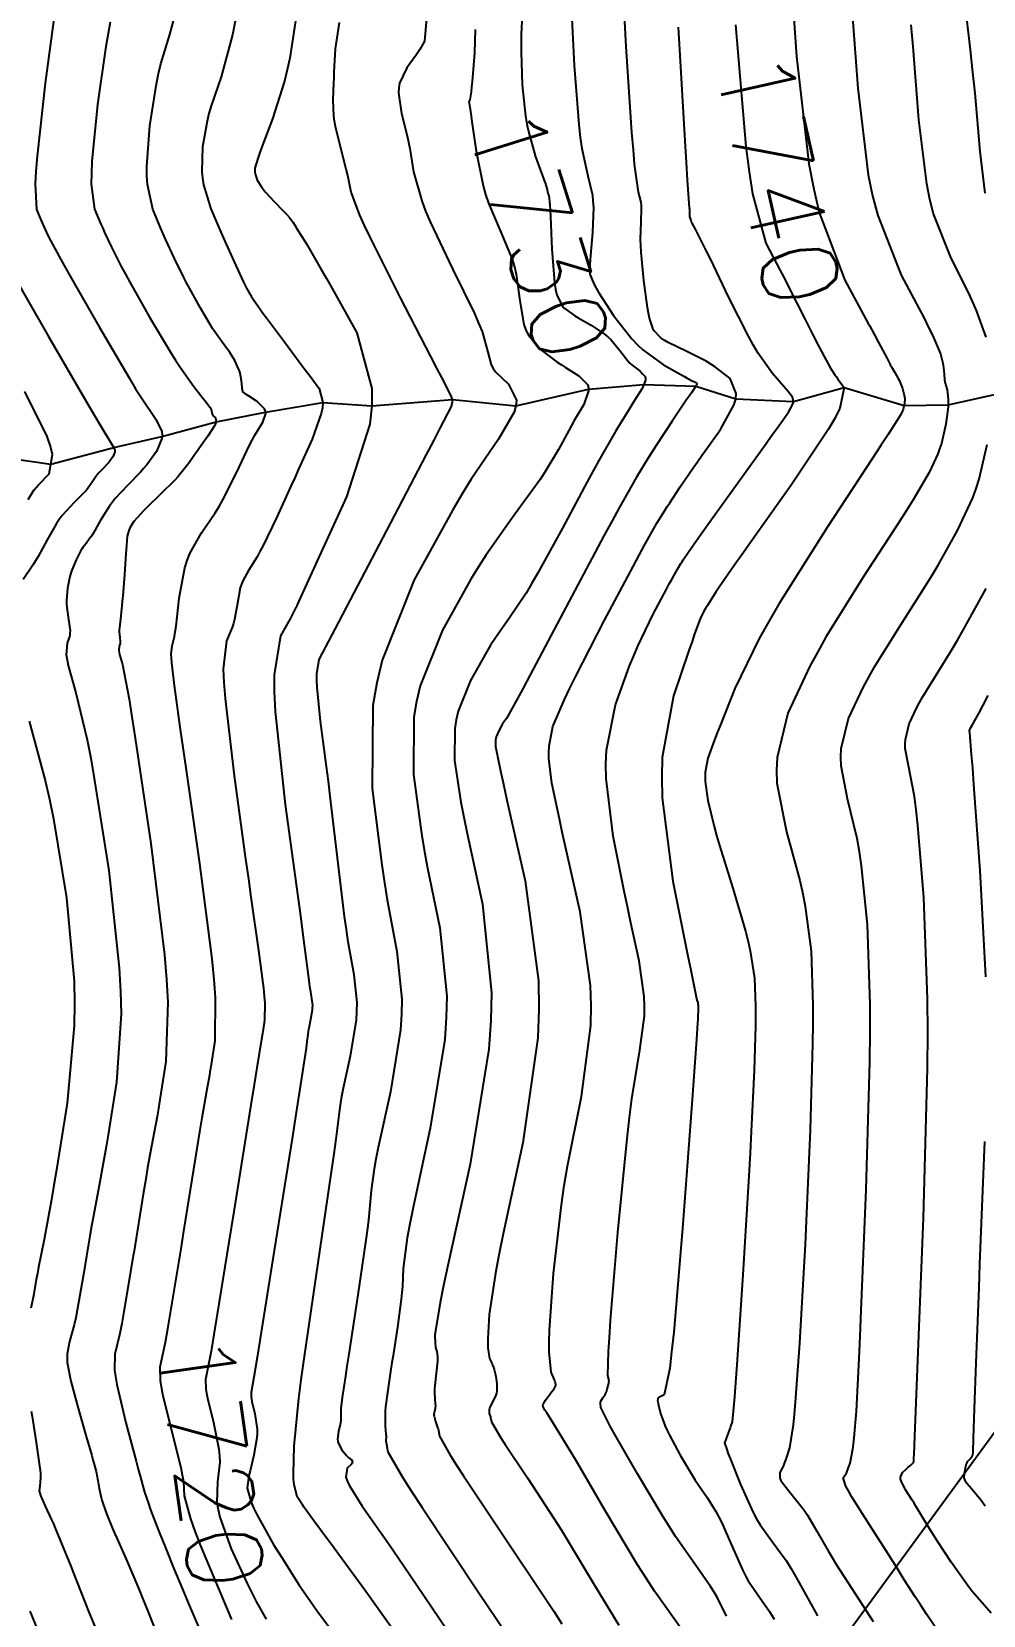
# Model space of a CAD drawing. Header units: metres. Extents: x 837117 to 838479, y 1189012 to 1191015.
# Drawn here: x 837766.7 to 837814.5, y 1189309.5 to 1189388.9 of the extents above; entities that cross this region are included whole.
import ezdxf

# ---------------------------------------------------------------- set-up
doc = ezdxf.new("R2010")
doc.units = ezdxf.units.M
doc.header["$LTSCALE"] = 0.3
for name, color, linetype in [('CORREDORVIA', 70, 'Continuous'), ('COTAS 10', 1, 'Continuous'), ('COTAS INT', 252, 'Continuous'), ('DRENAJE', 5, 'Continuous')]:
    doc.layers.add(name, color=color, linetype=linetype)
doc.styles.get("Standard").update_dxf_attribs({"font": 'simplex.shx'})

msp = doc.modelspace()

# ---------------------------------------------------------------- linework, layer by layer
at = {"layer": 'CORREDORVIA'}
msp.add_lwpolyline([(837910.676, 1191000.965), (838157.033, 1190996.193), (838237.174, 1190821.339), (838237.001, 1190602.875), (838240.031, 1190437.198), (838223.537, 1190366.272), (838212.196, 1190288.92), (838221.396, 1189997.878), (837954.545, 1189509.173), (837751.159, 1189231.384), (837593.191, 1189234.399), (837744.487, 1189686.609), (837750.277, 1189933.973), (837723.624, 1190051.525), (837726.092, 1190134.48), (837885.383, 1190229.429), (837983.184, 1190344.12), (837817.554, 1190502.187), (837798.033, 1190660.17), (837963.574, 1190795.982)], close=True, dxfattribs=at)
at = {"layer": 'COTAS 10'}
for points in [[(837776.751, 1189309.248), (837775.203, 1189312.944), (837774.915, 1189313.679), (837774.689, 1189314.289), (837774.382, 1189315.45), (837774.34, 1189316.159), (837774.282, 1189316.484), (837774.203, 1189316.865), (837773.746, 1189318.706), (837773.298, 1189320.54), (837773.223, 1189320.918), (837773.171, 1189321.238), (837773.161, 1189321.924), (837773.424, 1189323.161), (837773.543, 1189323.83), (837773.681, 1189324.639), (837774.204, 1189327.846), (837774.349, 1189328.74), (837775.014, 1189332.888), (837775.15, 1189333.727), (837775.266, 1189334.433), (837775.513, 1189335.865), (837775.645, 1189336.577), (837775.689, 1189336.828), (837775.735, 1189337.102), (837775.925, 1189338.289), (837775.934, 1189340.469), (837775.866, 1189341.37), (837775.767, 1189342.4), (837775.153, 1189347.191), (837774.462, 1189351.988), (837774.314, 1189353.021), (837774.184, 1189353.926), (837773.872, 1189356.13), (837773.739, 1189357.267), (837773.723, 1189357.5), (837773.715, 1189357.697), (837773.759, 1189358.114), (837773.876, 1189358.593), (837773.914, 1189358.83), (837773.954, 1189359.112), (837774.119, 1189360.506), (837774.4, 1189362.037), (837774.513, 1189362.405), (837774.642, 1189362.748), (837775.234, 1189363.786), (837775.926, 1189364.791), (837776.118, 1189365.113), (837776.31, 1189365.454), (837777.003, 1189366.845), (837777.625, 1189368.151), (837777.771, 1189368.439), (837777.907, 1189368.695), (837778.304, 1189369.354), (837778.46, 1189369.785), (837778.443, 1189369.898), (837778.401, 1189370.008), (837778.032, 1189370.379), (837777.594, 1189370.669), (837777.508, 1189370.727), (837777.437, 1189370.776), (837777.311, 1189370.875), (837777.285, 1189370.98), (837777.277, 1189371.034), (837777.269, 1189371.098), (837777.24, 1189371.417), (837777.169, 1189371.81), (837777.135, 1189371.92), (837777.095, 1189372.031), (837776.899, 1189372.439), (837776.654, 1189372.838), (837776.584, 1189372.945), (837776.511, 1189373.049), (837776.24, 1189373.41), (837775.904, 1189373.88), (837775.792, 1189374.053), (837775.671, 1189374.246), (837775.165, 1189375.095), (837774.626, 1189376.066), (837774.484, 1189376.334), (837774.346, 1189376.603), (837773.874, 1189377.57), (837773.433, 1189378.537), (837773.314, 1189378.805), (837773.197, 1189379.074), (837772.786, 1189380.044), (837772.52, 1189381.277), (837772.494, 1189381.711), (837772.488, 1189382.185), (837772.642, 1189384.23), (837772.97, 1189386.334), (837773.074, 1189386.846), (837773.185, 1189387.327), (837773.635, 1189388.806), (837774.116, 1189390.567)], [(837788.972, 1189389.053), (837788.935, 1189387.889), (837788.816, 1189386.441), (837788.789, 1189386.159), (837788.764, 1189385.929), (837788.698, 1189385.529), (837788.663, 1189385.463), (837788.658, 1189385.444), (837788.655, 1189385.425), (837788.662, 1189385.355), (837788.73, 1189384.941), (837788.765, 1189384.706), (837788.807, 1189384.418), (837789.021, 1189382.944), (837789.368, 1189381.217), (837789.495, 1189380.77), (837789.635, 1189380.336), (837790.252, 1189378.883), (837790.828, 1189377.526), (837790.942, 1189377.152), (837791.036, 1189376.78), (837791.212, 1189375.446), (837791.41, 1189374.254), (837791.517, 1189373.972), (837791.648, 1189373.711), (837792.314, 1189372.94), (837793.096, 1189372.359), (837793.301, 1189372.217), (837793.501, 1189372.084), (837794.181, 1189371.672), (837794.612, 1189371.235), (837794.655, 1189371.086), (837794.664, 1189370.925), (837794.422, 1189370.241), (837793.949, 1189369.429), (837793.813, 1189369.187), (837793.674, 1189368.937), (837793.155, 1189367.973), (837792.474, 1189366.833), (837792.234, 1189366.472), (837791.972, 1189366.093), (837790.838, 1189364.559), (837789.52, 1189362.683), (837789.142, 1189362.087), (837788.759, 1189361.458), (837787.325, 1189358.91), (837786.207, 1189356.116), (837786.022, 1189355.332), (837785.891, 1189354.543), (837785.869, 1189351.657), (837786.272, 1189348.703), (837786.41, 1189347.872), (837786.559, 1189347.035), (837787.19, 1189343.966), (837787.546, 1189340.535), (837787.521, 1189339.47), (837787.443, 1189338.355), (837786.715, 1189333.913), (837785.851, 1189329.933), (837785.688, 1189329.109), (837785.556, 1189328.406), (837785.354, 1189326.87), (837785.317, 1189325.962), (837785.289, 1189325.655), (837785.254, 1189325.323), (837785.067, 1189323.924), (837784.849, 1189322.491), (837784.795, 1189322.139), (837784.744, 1189321.805), (837784.582, 1189320.76), (837784.476, 1189319.923), (837784.459, 1189319.721), (837784.449, 1189319.531), (837784.457, 1189318.953), (837784.49, 1189318.544), (837784.495, 1189318.462), (837784.498, 1189318.393), (837784.494, 1189318.254), (837784.484, 1189318.204), (837784.484, 1189318.191), (837784.485, 1189318.177), (837784.496, 1189318.132), (837784.522, 1189318.032), (837784.532, 1189317.985), (837784.543, 1189317.93), (837784.592, 1189317.659), (837785.321, 1189316.384), (837785.76, 1189315.696), (837786.303, 1189314.862), (837789.122, 1189310.64), (837791.966, 1189306.418)], [(837802.041, 1189389.286), (837802.566, 1189383.182), (837802.726, 1189381.905), (837802.894, 1189380.807), (837803.557, 1189378.335), (837804.286, 1189376.964), (837804.496, 1189376.56), (837804.708, 1189376.146), (837805.505, 1189374.567), (837805.947, 1189373.69), (837806.202, 1189373.181), (837806.353, 1189372.889), (837806.485, 1189372.638), (837806.806, 1189372.063), (837807.034, 1189371.722), (837807.106, 1189371.618), (837807.182, 1189371.509), (837807.49, 1189371.084), (837807.286, 1189370.058), (837807.039, 1189369.571), (837806.71, 1189368.997), (837804.833, 1189366.188), (837802.787, 1189363.312), (837802.352, 1189362.694), (837801.973, 1189362.154), (837801.076, 1189360.848), (837800.63, 1189360.15), (837800.536, 1189359.993), (837800.454, 1189359.852), (837800.262, 1189359.474), (837799.991, 1189358.715), (837799.86, 1189358.333), (837799.704, 1189357.877), (837798.936, 1189355.611), (837798.366, 1189352.51), (837798.335, 1189351.527), (837798.359, 1189350.492), (837798.901, 1189346.305), (837799.634, 1189342.629), (837799.778, 1189341.916), (837799.896, 1189341.335), (837800.108, 1189340.337), (837800.144, 1189340.215), (837800.151, 1189340.186), (837800.158, 1189340.159), (837800.17, 1189340.081), (837800.173, 1189340.002), (837800.173, 1189339.975), (837800.172, 1189339.946), (837800.169, 1189339.82), (837800.152, 1189339.51), (837800.143, 1189339.365), (837800.133, 1189339.193), (837800.081, 1189338.357), (837799.934, 1189336.29), (837799.864, 1189335.342), (837799.781, 1189334.232), (837799.376, 1189328.865), (837798.938, 1189323.674), (837798.834, 1189322.674), (837798.738, 1189321.864), (837798.456, 1189320.519), (837798.267, 1189320.423), (837798.23, 1189320.4), (837798.199, 1189320.38), (837798.145, 1189320.323), (837798.135, 1189320.286), (837798.132, 1189320.278), (837798.13, 1189320.271), (837798.123, 1189320.256), (837798.143, 1189320.148), (837798.158, 1189320.083), (837798.177, 1189320.002), (837798.278, 1189319.583), (837798.508, 1189318.947), (837798.607, 1189318.729), (837798.722, 1189318.493), (837799.267, 1189317.491), (837799.868, 1189316.485), (837800.018, 1189316.246), (837800.161, 1189316.025), (837800.619, 1189315.369), (837801.061, 1189314.661), (837801.194, 1189314.407), (837801.332, 1189314.127), (837801.867, 1189312.906), (837802.405, 1189311.699), (837802.545, 1189311.428), (837802.681, 1189311.184), (837803.137, 1189310.534), (837803.749, 1189309.648), (837803.984, 1189309.256)], [(837814.602, 1189341.496), (837814.33, 1189346.842), (837814.012, 1189351.164), (837813.949, 1189351.994), (837813.898, 1189352.665), (837813.804, 1189353.767), (837813.792, 1189353.831), (837813.791, 1189353.848), (837813.792, 1189353.864), (837813.806, 1189353.922), (837813.835, 1189353.983), (837813.845, 1189354.002), (837813.856, 1189354.022), (837813.905, 1189354.099), (837814.267, 1189354.761), (837814.476, 1189355.149), (837814.732, 1189355.626)], [(837814.582, 1189314.937), (837814.372, 1189315.213), (837813.883, 1189315.809), (837813.659, 1189316.067), (837813.616, 1189316.129), (837813.581, 1189316.187), (837813.526, 1189316.363), (837813.535, 1189316.53), (837813.54, 1189316.582), (837813.547, 1189316.637), (837813.583, 1189316.858), (837813.647, 1189317.073), (837813.671, 1189317.124), (837813.697, 1189317.172), (837813.817, 1189317.317), (837813.925, 1189317.437), (837813.944, 1189317.47), (837813.959, 1189317.503), (837813.975, 1189317.619), (837813.989, 1189318.379), (837814.003, 1189318.818), (837814.021, 1189319.356), (837814.123, 1189322.123), (837814.269, 1189325.904), (837814.315, 1189327.081), (837814.364, 1189328.315), (837814.559, 1189333.241)]]:
    msp.add_lwpolyline(points, dxfattribs=at)
at = {"layer": 'COTAS INT'}
for points in [[(837814.574, 1189380.846), (837814.321, 1189382.937), (837814.067, 1189385.869), (837813.961, 1189386.905), (837813.839, 1189388.038), (837813.27, 1189392.937), (837812.78, 1189398.386), (837812.708, 1189399.867), (837812.664, 1189401.334), (837812.736, 1189406.53), (837813.017, 1189411.174), (837813.104, 1189412.295), (837813.196, 1189413.343), (837813.562, 1189416.53), (837813.974, 1189419.414), (837814.095, 1189420.272), (837814.218, 1189421.156), (837814.686, 1189424.559)], [(837799.406, 1189308.647), (837797.978, 1189310.669), (837797.556, 1189311.313), (837797.122, 1189311.994), (837795.461, 1189314.759), (837794.001, 1189317.27), (837793.694, 1189317.791), (837793.43, 1189318.236), (837792.827, 1189319.214), (837792.563, 1189319.611), (837792.512, 1189319.689), (837792.471, 1189319.755), (837792.402, 1189319.879), (837792.394, 1189319.916), (837792.391, 1189319.927), (837792.388, 1189319.937), (837792.375, 1189319.977), (837792.386, 1189320.045), (837792.399, 1189320.073), (837792.415, 1189320.105), (837792.509, 1189320.256), (837792.631, 1189320.431), (837792.665, 1189320.478), (837792.7, 1189320.524), (837792.828, 1189320.686), (837792.937, 1189320.829), (837792.959, 1189320.862), (837792.979, 1189320.894), (837793.022, 1189320.988), (837792.999, 1189321.137), (837792.977, 1189321.204), (837792.948, 1189321.282), (837792.786, 1189321.655), (837792.679, 1189322.685), (837792.685, 1189323.178), (837792.705, 1189323.76), (837792.906, 1189326.611), (837793.304, 1189330.064), (837793.448, 1189331.026), (837793.607, 1189331.992), (837794.306, 1189335.499), (837794.781, 1189339.065), (837794.798, 1189340.066), (837794.767, 1189341.074), (837794.242, 1189344.765), (837793.51, 1189348.027), (837793.347, 1189348.764), (837793.202, 1189349.429), (837792.824, 1189351.229), (837792.671, 1189352.472), (837792.667, 1189352.786), (837792.681, 1189353.087), (837792.87, 1189354.063), (837793.449, 1189355.418), (837793.707, 1189355.957), (837794.008, 1189356.568), (837795.451, 1189359.367), (837796.904, 1189362.106), (837797.212, 1189362.679), (837797.478, 1189363.171), (837798.096, 1189364.279), (837798.488, 1189364.913), (837798.612, 1189365.106), (837798.741, 1189365.306), (837799.262, 1189366.095), (837799.914, 1189367.047), (837800.126, 1189367.35), (837800.352, 1189367.671), (837801.281, 1189368.976), (837801.975, 1189370.233), (837802.053, 1189370.524), (837802.081, 1189370.79), (837801.768, 1189371.544), (837801.043, 1189372.113), (837800.811, 1189372.262), (837800.566, 1189372.407), (837799.569, 1189372.903), (837798.656, 1189373.353), (837798.464, 1189373.47), (837798.298, 1189373.584), (837797.921, 1189373.966), (837797.721, 1189374.568), (837797.668, 1189374.82), (837797.616, 1189375.109), (837797.435, 1189376.46), (837797.309, 1189377.881), (837797.291, 1189378.213), (837797.28, 1189378.519), (837797.303, 1189379.404), (837797.326, 1189380.066), (837797.316, 1189380.231), (837797.299, 1189380.389), (837797.176, 1189380.895), (837796.979, 1189382.294), (837796.914, 1189383.014), (837796.845, 1189383.88), (837796.56, 1189388.211), (837796.318, 1189392.583)], [(837804.809, 1189392.035), (837805.111, 1189387.698), (837805.724, 1189382.309), (837805.97, 1189381.043), (837806.249, 1189379.875), (837807.531, 1189376.474), (837808.709, 1189374.301), (837808.765, 1189374.196), (837809.013, 1189373.735), (837809.22, 1189373.349), (837809.632, 1189372.569), (837809.785, 1189372.276), (837809.83, 1189372.197), (837809.875, 1189372.117), (837810.047, 1189371.836), (837810.213, 1189371.544), (837810.255, 1189371.458), (837810.296, 1189371.37), (837810.427, 1189371.032), (837810.516, 1189370.703), (837810.53, 1189370.621), (837810.539, 1189370.542), (837810.532, 1189370.289), (837810.479, 1189370.064), (837810.459, 1189370.003), (837810.437, 1189369.942), (837810.338, 1189369.727), (837809.703, 1189368.729), (837809.342, 1189368.174), (837808.901, 1189367.499), (837806.641, 1189364.057), (837804.238, 1189360.245), (837803.707, 1189359.336), (837803.233, 1189358.492), (837802.006, 1189355.971), (837801.283, 1189354.155), (837801.127, 1189353.755), (837800.989, 1189353.399), (837800.653, 1189352.483), (837800.524, 1189351.776), (837800.516, 1189351.553), (837800.522, 1189351.317), (837800.645, 1189350.363), (837800.963, 1189349.058), (837801.091, 1189348.601), (837801.236, 1189348.102), (837801.902, 1189345.955), (837802.545, 1189343.79), (837802.675, 1189343.28), (837802.784, 1189342.81), (837803.002, 1189341.433), (837803.048, 1189340.044), (837803.049, 1189339.565), (837803.043, 1189339.045), (837802.98, 1189336.826), (837802.832, 1189333.737), (837802.773, 1189332.668), (837802.707, 1189331.508), (837802.406, 1189326.546), (837802.111, 1189322.028), (837802.049, 1189321.147), (837801.995, 1189320.426), (837801.87, 1189319.16), (837801.793, 1189318.926), (837801.77, 1189318.857), (837801.745, 1189318.787), (837801.647, 1189318.515), (837801.559, 1189318.28), (837801.541, 1189318.232), (837801.524, 1189318.192), (837801.488, 1189318.109), (837801.599, 1189317.769), (837801.676, 1189317.567), (837801.773, 1189317.318), (837802.293, 1189316.026), (837802.932, 1189314.616), (837803.104, 1189314.291), (837803.275, 1189313.995), (837803.875, 1189313.165), (837804.583, 1189312.2), (837804.821, 1189311.819), (837805.078, 1189311.388), (837806.16, 1189309.424)], [(837807.855, 1189390.556), (837808.181, 1189386.111), (837808.707, 1189381.76), (837808.927, 1189380.71), (837809.179, 1189379.726), (837810.359, 1189376.728), (837811.507, 1189374.564), (837811.739, 1189374.106), (837811.934, 1189373.709), (837812.33, 1189372.783), (837812.452, 1189372.306), (837812.474, 1189372.192), (837812.492, 1189372.085), (837812.517, 1189371.762), (837812.536, 1189371.474), (837812.549, 1189371.389), (837812.567, 1189371.301), (837812.662, 1189370.965), (837812.726, 1189370.489), (837812.724, 1189370.313), (837812.713, 1189370.118), (837812.604, 1189369.254), (837812.376, 1189368.278), (837812.29, 1189368.013), (837812.194, 1189367.75), (837811.767, 1189366.817), (837810.96, 1189365.453), (837810.625, 1189364.918), (837810.242, 1189364.315), (837808.457, 1189361.568), (837806.599, 1189358.58), (837806.169, 1189357.824), (837805.777, 1189357.1), (837804.668, 1189354.744), (837804.13, 1189352.521), (837804.097, 1189351.88), (837804.114, 1189351.228), (837804.596, 1189348.783), (837805.279, 1189346.333), (837805.423, 1189345.678), (837805.547, 1189345.032), (837805.834, 1189342.785), (837805.924, 1189340.085), (837805.925, 1189339.154), (837805.915, 1189338.143), (837805.791, 1189333.831), (837805.592, 1189329.249), (837805.535, 1189328.069), (837805.477, 1189326.927), (837805.26, 1189323.122), (837805.045, 1189320.153), (837804.989, 1189319.538), (837804.934, 1189319.013), (837804.747, 1189317.866), (837804.597, 1189317.396), (837804.565, 1189317.297), (837804.537, 1189317.212), (837804.472, 1189317.018), (837804.416, 1189316.894), (837804.395, 1189316.852), (837804.37, 1189316.807), (837804.261, 1189316.621), (837804.272, 1189316.331), (837804.323, 1189316.222), (837804.396, 1189316.1), (837804.832, 1189315.555), (837805.38, 1189314.885), (837805.523, 1189314.685), (837805.661, 1189314.479), (837806.128, 1189313.681), (837806.692, 1189312.684), (837806.892, 1189312.352), (837807.111, 1189311.996), (837808.058, 1189310.509), (837808.947, 1189309.137)], [(837767.884, 1189390.086), (837767.378, 1189386.363), (837766.974, 1189382.692), (837766.916, 1189381.946), (837766.881, 1189381.317), (837766.947, 1189380.024), (837767.171, 1189379.497), (837767.234, 1189379.351), (837767.299, 1189379.205), (837767.539, 1189378.68), (837768.079, 1189377.662), (837768.333, 1189377.206), (837768.633, 1189376.675), (837770.092, 1189374.128), (837771.596, 1189371.568), (837771.924, 1189371.028), (837772.214, 1189370.562), (837772.94, 1189369.491), (837773.236, 1189368.883), (837773.253, 1189368.709), (837773.243, 1189368.532), (837772.975, 1189367.874), (837772.48, 1189367.204), (837772.327, 1189367.02), (837772.167, 1189366.837), (837771.529, 1189366.18), (837770.9, 1189365.509), (837770.745, 1189365.317), (837770.599, 1189365.122), (837770.14, 1189364.392), (837769.786, 1189363.764), (837769.706, 1189363.632), (837769.634, 1189363.518), (837769.437, 1189363.261), (837769.271, 1189363.052), (837769.218, 1189362.969), (837769.162, 1189362.875), (837768.933, 1189362.444), (837768.716, 1189361.918), (837768.666, 1189361.764), (837768.622, 1189361.607), (837768.5, 1189361.009), (837768.454, 1189360.391), (837768.457, 1189360.221), (837768.467, 1189360.052), (837768.558, 1189359.442), (837768.631, 1189358.89), (837768.629, 1189358.757), (837768.617, 1189358.632), (837768.493, 1189358.253), (837768.444, 1189357.672), (837768.48, 1189357.421), (837768.537, 1189357.131), (837768.921, 1189355.755), (837769.492, 1189353.395), (837769.668, 1189352.484), (837769.851, 1189351.461), (837770.575, 1189346.836), (837771.106, 1189341.949), (837771.168, 1189340.761), (837771.192, 1189339.645), (837770.971, 1189336.209), (837770.549, 1189333.58), (837770.447, 1189332.971), (837770.351, 1189332.415), (837770.059, 1189330.838), (837769.791, 1189329.431), (837769.711, 1189328.981), (837769.629, 1189328.505), (837769.31, 1189326.569), (837768.998, 1189324.772), (837768.92, 1189324.383), (837768.845, 1189324.042), (837768.602, 1189323.207), (837768.48, 1189322.58), (837768.481, 1189322.37), (837768.496, 1189322.146), (837768.677, 1189321.206), (837768.964, 1189320.147), (837769.047, 1189319.848), (837769.131, 1189319.545), (837769.446, 1189318.428), (837769.719, 1189317.469), (837769.776, 1189317.265), (837769.825, 1189317.088), (837769.938, 1189316.673), (837769.999, 1189316.397), (837770.016, 1189316.308), (837770.033, 1189316.214), (837770.096, 1189315.827), (837770.193, 1189315.369), (837770.232, 1189315.229), (837770.276, 1189315.084), (837770.479, 1189314.515), (837770.771, 1189313.804), (837770.871, 1189313.57), (837770.98, 1189313.319), (837771.442, 1189312.278), (837772.067, 1189310.821), (837772.278, 1189310.308), (837772.506, 1189309.748), (837773.466, 1189307.331)], [(837780.026, 1189389.925), (837779.661, 1189387.624), (837779.534, 1189387.034), (837779.394, 1189386.463), (837778.795, 1189384.57), (837778.248, 1189383.119), (837778.142, 1189382.827), (837778.056, 1189382.582), (837777.906, 1189382.096), (837777.912, 1189381.897), (837777.923, 1189381.834), (837777.939, 1189381.767), (837778.033, 1189381.496), (837778.237, 1189381.152), (837778.322, 1189381.039), (837778.421, 1189380.917), (837778.881, 1189380.416), (837779.331, 1189379.957), (837779.422, 1189379.864), (837779.499, 1189379.785), (837779.658, 1189379.62), (837779.827, 1189379.374), (837779.91, 1189379.243), (837780.009, 1189379.085), (837780.497, 1189378.291), (837781.245, 1189377.017), (837781.508, 1189376.557), (837781.794, 1189376.051), (837783.026, 1189373.838), (837783.791, 1189371.043), (837783.782, 1189370.17), (837783.678, 1189369.255), (837782.504, 1189365.594), (837781.042, 1189362.389), (837780.522, 1189361.248), (837780.104, 1189360.33), (837780.036, 1189360.179), (837780.022, 1189360.148), (837780.01, 1189360.122), (837779.985, 1189360.067), (837779.975, 1189360.047), (837779.973, 1189360.042), (837779.971, 1189360.038), (837779.965, 1189360.028), (837779.96, 1189360.02), (837779.959, 1189360.018), (837779.958, 1189360.015), (837779.956, 1189360.004), (837779.84, 1189359.783), (837779.766, 1189359.648), (837779.676, 1189359.482), (837779.201, 1189358.615), (837778.876, 1189356.664), (837778.881, 1189355.814), (837778.926, 1189354.831), (837779.429, 1189350.16), (837780.068, 1189345.529), (837780.198, 1189344.569), (837780.308, 1189343.75), (837780.539, 1189341.959), (837780.633, 1189341.19), (837780.658, 1189341.014), (837780.681, 1189340.856), (837780.761, 1189340.42), (837780.798, 1189340.057), (837780.796, 1189339.944), (837780.788, 1189339.826), (837780.711, 1189339.356), (837780.619, 1189338.935), (837780.602, 1189338.848), (837780.588, 1189338.773), (837780.567, 1189338.611), (837780.524, 1189338.259), (837780.497, 1189338.066), (837780.463, 1189337.831), (837780.284, 1189336.635), (837779.935, 1189334.382), (837779.793, 1189333.481), (837779.632, 1189332.459), (837778.888, 1189327.768), (837778.18, 1189323.344), (837778.04, 1189322.49), (837777.929, 1189321.814), (837777.926, 1189321.798), (837777.72, 1189320.641), (837777.724, 1189320.413), (837777.741, 1189320.306), (837777.766, 1189320.18), (837777.915, 1189319.569), (837778.027, 1189318.804), (837778.028, 1189318.582), (837778.017, 1189318.356), (837777.866, 1189317.5), (837777.671, 1189316.705), (837777.632, 1189316.517), (837777.599, 1189316.343), (837777.532, 1189315.83), (837777.721, 1189315.135), (837777.849, 1189314.847), (837778.01, 1189314.516), (837778.863, 1189312.974), (837779.258, 1189312.354), (837780.14, 1189310.968), (837780.568, 1189310.345), (837781.029, 1189309.692), (837782.959, 1189307.09)], [(837791.326, 1189389.792), (837791.279, 1189388.818), (837791.273, 1189388.377), (837791.274, 1189387.931), (837791.331, 1189386.285), (837791.495, 1189384.713), (837791.564, 1189384.313), (837791.642, 1189383.93), (837792.007, 1189382.673), (837792.356, 1189381.717), (837792.424, 1189381.522), (837792.481, 1189381.359), (837792.581, 1189381.021), (837792.606, 1189380.891), (837792.615, 1189380.858), (837792.625, 1189380.826), (837792.669, 1189380.722), (837792.722, 1189380.252), (837792.739, 1189379.989), (837792.756, 1189379.669), (837792.822, 1189378.035), (837792.953, 1189376.361), (837793.01, 1189376.017), (837793.076, 1189375.725), (837793.39, 1189375.097), (837793.834, 1189374.784), (837793.982, 1189374.689), (837794.14, 1189374.591), (837794.803, 1189374.209), (837795.468, 1189373.768), (837795.629, 1189373.634), (837795.78, 1189373.494), (837796.239, 1189372.943), (837796.633, 1189372.428), (837796.742, 1189372.31), (837796.851, 1189372.204), (837797.247, 1189371.909), (837797.375, 1189371.777), (837797.506, 1189371.64), (837797.529, 1189371.549), (837797.531, 1189371.451), (837797.362, 1189371.04), (837796.972, 1189370.434), (837796.835, 1189370.214), (837796.685, 1189369.972), (837796.039, 1189368.906), (837795.183, 1189367.419), (837794.901, 1189366.911), (837794.6, 1189366.36), (837793.351, 1189364.024), (837792.105, 1189361.746), (837791.806, 1189361.232), (837791.528, 1189360.768), (837790.687, 1189359.517), (837789.957, 1189358.477), (837789.747, 1189358.146), (837789.534, 1189357.798), (837788.739, 1189356.385), (837788.119, 1189354.835), (837788.017, 1189354.4), (837787.944, 1189353.963), (837787.932, 1189352.362), (837788.258, 1189350.272), (837788.399, 1189349.526), (837788.562, 1189348.707), (837789.333, 1189345.148), (837789.795, 1189340.694), (837789.762, 1189339.312), (837789.661, 1189337.865), (837788.716, 1189332.099), (837787.594, 1189327.021), (837787.381, 1189326.007), (837787.21, 1189325.163), (837786.942, 1189323.533), (837786.963, 1189323.086), (837786.973, 1189322.989), (837786.985, 1189322.903), (837787.046, 1189322.689), (837787.087, 1189322.44), (837787.086, 1189322.332), (837787.08, 1189322.207), (837787.015, 1189321.616), (837786.945, 1189320.982), (837786.935, 1189320.831), (837786.93, 1189320.689), (837786.948, 1189320.265), (837786.972, 1189319.96), (837786.971, 1189319.893), (837786.967, 1189319.835), (837786.926, 1189319.691), (837786.897, 1189319.556), (837786.901, 1189319.505), (837786.91, 1189319.447), (837786.986, 1189319.186), (837787.083, 1189318.889), (837787.106, 1189318.809), (837787.127, 1189318.73), (837787.186, 1189318.452), (837787.701, 1189317.527), (837788.008, 1189317.04), (837788.388, 1189316.453), (837790.357, 1189313.498), (837792.454, 1189310.358), (837792.915, 1189309.654), (837793.323, 1189309.022)], [(837793.796, 1189390.257), (837793.946, 1189387.248), (837794.175, 1189384.284), (837794.246, 1189383.644), (837794.321, 1189383.082), (837794.621, 1189381.705), (837794.854, 1189380.742), (837794.887, 1189380.441), (837794.906, 1189380.126), (837794.892, 1189379.713), (837794.862, 1189378.864), (837794.76, 1189377.718), (837794.743, 1189377.475), (837794.732, 1189377.265), (837794.73, 1189376.775), (837794.93, 1189376.288), (837795.046, 1189376.079), (837795.188, 1189375.839), (837795.917, 1189374.705), (837796.835, 1189373.527), (837796.848, 1189373.509), (837797.117, 1189373.229), (837797.392, 1189372.971), (837798.424, 1189372.226), (837799.299, 1189371.735), (837799.474, 1189371.637), (837799.62, 1189371.557), (837799.907, 1189371.405), (837799.992, 1189371.364), (837800.012, 1189371.354), (837800.03, 1189371.343), (837800.08, 1189371.305), (837800.099, 1189371.259), (837800.097, 1189371.243), (837800.092, 1189371.225), (837800.05, 1189371.149), (837799.83, 1189370.826), (837799.714, 1189370.654), (837799.573, 1189370.445), (837798.864, 1189369.389), (837798.061, 1189368.175), (837797.861, 1189367.865), (837797.671, 1189367.568), (837797.068, 1189366.593), (837796.199, 1189365.047), (837795.843, 1189364.39), (837795.436, 1189363.634), (837793.547, 1189360.076), (837791.736, 1189356.659), (837791.379, 1189355.991), (837791.083, 1189355.444), (837790.537, 1189354.475), (837790.393, 1189354.271), (837790.352, 1189354.206), (837790.31, 1189354.137), (837790.154, 1189353.859), (837790.032, 1189353.554), (837790.011, 1189353.468), (837789.997, 1189353.382), (837789.995, 1189353.067), (837790.244, 1189351.841), (837790.388, 1189351.18), (837790.565, 1189350.38), (837791.476, 1189346.33), (837792.144, 1189341.297), (837792.168, 1189339.877), (837792.121, 1189338.446), (837791.371, 1189333.179), (837790.377, 1189328.606), (837790.177, 1189327.612), (837790.009, 1189326.735), (837789.673, 1189324.551), (837789.602, 1189323.353), (837789.6, 1189323.098), (837789.607, 1189322.876), (837789.698, 1189322.351), (837789.821, 1189322.077), (837789.848, 1189322.013), (837789.872, 1189321.955), (837789.933, 1189321.787), (837789.977, 1189321.6), (837789.99, 1189321.529), (837790.003, 1189321.45), (837790.053, 1189321.094), (837790.055, 1189320.706), (837790.038, 1189320.606), (837790.013, 1189320.509), (837789.86, 1189320.186), (837789.709, 1189319.91), (837789.686, 1189319.842), (837789.67, 1189319.778), (837789.68, 1189319.581), (837789.735, 1189319.413), (837789.748, 1189319.368), (837789.76, 1189319.323), (837789.794, 1189319.166), (837790.086, 1189318.641), (837790.26, 1189318.365), (837790.476, 1189318.032), (837791.592, 1189316.356), (837792.942, 1189314.297), (837793.304, 1189313.722), (837793.662, 1189313.146), (837794.913, 1189311.048), (837796.19, 1189308.961)], [(837770.654, 1189389.431), (837770.541, 1189388.856), (837770.427, 1189388.21), (837770.01, 1189385.296), (837769.731, 1189382.438), (837769.705, 1189381.828), (837769.7, 1189381.297), (837769.867, 1189380.034), (837770.184, 1189379.285), (837770.274, 1189379.078), (837770.366, 1189378.871), (837770.706, 1189378.125), (837771.212, 1189377.132), (837771.409, 1189376.77), (837771.629, 1189376.371), (837772.629, 1189374.612), (837773.673, 1189372.858), (837773.922, 1189372.461), (837774.154, 1189372.104), (837774.846, 1189371.133), (837775.323, 1189370.534), (837775.419, 1189370.411), (837775.5, 1189370.306), (837775.661, 1189370.081), (837775.711, 1189369.977), (837775.721, 1189369.948), (837775.73, 1189369.919), (837775.748, 1189369.815), (837775.782, 1189369.714), (837775.801, 1189369.686), (837775.824, 1189369.659), (837775.941, 1189369.564), (837775.967, 1189369.367), (837775.934, 1189369.276), (837775.882, 1189369.169), (837775.549, 1189368.65), (837775.13, 1189368.063), (837775.025, 1189367.913), (837774.924, 1189367.768), (837774.599, 1189367.29), (837774.202, 1189366.781), (837774.056, 1189366.617), (837773.894, 1189366.442), (837773.179, 1189365.729), (837772.477, 1189365.045), (837772.323, 1189364.889), (837772.187, 1189364.748), (837771.841, 1189364.359), (837771.65, 1189364.068), (837771.61, 1189363.987), (837771.577, 1189363.907), (837771.507, 1189363.621), (837771.467, 1189363.152), (837771.451, 1189362.958), (837771.435, 1189362.735), (837771.361, 1189361.694), (837771.279, 1189360.609), (837771.257, 1189360.358), (837771.235, 1189360.128), (837771.158, 1189359.477), (837771.108, 1189359.022), (837771.103, 1189358.916), (837771.101, 1189358.819), (837771.127, 1189358.538), (837771.154, 1189358.335), (837771.153, 1189358.286), (837771.149, 1189358.24), (837771.103, 1189358.1), (837771.085, 1189357.885), (837771.098, 1189357.793), (837771.119, 1189357.685), (837771.261, 1189357.178), (837771.598, 1189355.435), (837771.742, 1189354.55), (837771.908, 1189353.49), (837772.692, 1189348.204), (837773.373, 1189342.615), (837773.474, 1189341.363), (837773.537, 1189340.24), (837773.448, 1189337.249), (837773.142, 1189335.341), (837773.068, 1189334.9), (837772.998, 1189334.496), (837772.786, 1189333.352), (837772.529, 1189331.932), (837772.431, 1189331.354), (837772.321, 1189330.696), (837771.83, 1189327.654), (837771.806, 1189327.509), (837771.571, 1189326.095), (837771.34, 1189324.705), (837771.231, 1189324.106), (837771.134, 1189323.602), (837770.882, 1189322.565), (837770.86, 1189321.78), (837770.908, 1189321.435), (837770.98, 1189321.033), (837771.436, 1189319.118), (837771.951, 1189317.199), (837772.06, 1189316.794), (837772.155, 1189316.444), (837772.377, 1189315.639), (837772.566, 1189315.059), (837772.64, 1189314.851), (837772.724, 1189314.623), (837773.104, 1189313.628), (837773.439, 1189312.809), (837773.868, 1189311.754), (837774.193, 1189310.971), (837774.567, 1189310.074), (837775.109, 1189308.786)], [(837776.942, 1189389.565), (837776.787, 1189388.782), (837776.215, 1189386.688), (837775.717, 1189385.223), (837775.608, 1189384.836), (837775.513, 1189384.458), (837775.274, 1189383.163), (837775.245, 1189381.931), (837775.282, 1189381.593), (837775.339, 1189381.257), (837775.705, 1189380.054), (837776.195, 1189378.892), (837776.331, 1189378.582), (837776.465, 1189378.276), (837776.949, 1189377.212), (837777.345, 1189376.372), (837777.424, 1189376.208), (837777.49, 1189376.074), (837777.619, 1189375.834), (837777.682, 1189375.752), (837777.706, 1189375.716), (837777.733, 1189375.674), (837777.855, 1189375.478), (837778.17, 1189375.024), (837778.318, 1189374.82), (837778.492, 1189374.582), (837779.342, 1189373.442), (837780.24, 1189372.246), (837780.444, 1189371.973), (837780.63, 1189371.725), (837781.141, 1189371.041), (837781.322, 1189370.333), (837781.299, 1189370.071), (837781.245, 1189369.78), (837780.785, 1189368.49), (837780.105, 1189366.986), (837779.911, 1189366.559), (837779.715, 1189366.129), (837778.99, 1189364.539), (837778.326, 1189363.151), (837778.169, 1189362.848), (837778.025, 1189362.58), (837777.599, 1189361.907), (837777.301, 1189361.384), (837777.236, 1189361.211), (837777.179, 1189361.026), (837777.038, 1189360.255), (837776.897, 1189359.448), (837776.84, 1189359.239), (837776.776, 1189359.038), (837776.48, 1189358.364), (837776.328, 1189356.944), (837776.355, 1189356.271), (837776.412, 1189355.477), (837776.865, 1189351.599), (837777.449, 1189347.413), (837777.587, 1189346.424), (837777.716, 1189345.509), (837778.1, 1189342.82), (837778.34, 1189340.941), (837778.379, 1189340.537), (837778.406, 1189340.184), (837778.402, 1189339.329), (837778.328, 1189338.864), (837778.31, 1189338.756), (837778.293, 1189338.658), (837778.241, 1189338.379), (837778.003, 1189336.934), (837777.869, 1189336.101), (837777.706, 1189335.079), (837776.869, 1189329.825), (837776.605, 1189328.183), (837776.023, 1189324.573), (837775.854, 1189323.553), (837775.713, 1189322.721), (837775.441, 1189321.283), (837775.447, 1189320.826), (837775.482, 1189320.612), (837775.532, 1189320.36), (837775.831, 1189319.137), (837776.102, 1189317.786), (837776.134, 1189317.454), (837776.147, 1189317.14), (837776.039, 1189316.156), (837776.003, 1189315.115), (837776.062, 1189314.763), (837776.151, 1189314.385), (837776.72, 1189312.793), (837777.521, 1189311.053), (837777.756, 1189310.581), (837777.997, 1189310.113), (837778.472, 1189309.259)], [(837785.087, 1189308.382), (837783.477, 1189310.643), (837782.11, 1189312.528), (837781.811, 1189312.938), (837781.547, 1189313.298), (837780.88, 1189314.193), (837780.482, 1189314.73), (837780.387, 1189314.865), (837780.299, 1189314.993), (837780.035, 1189315.407), (837779.877, 1189316.024), (837779.855, 1189316.28), (837779.843, 1189316.574), (837779.877, 1189317.943), (837780.121, 1189320.336), (837780.24, 1189321.275), (837780.382, 1189322.333), (837781.084, 1189327.155), (837781.766, 1189331.721), (837781.896, 1189332.618), (837782, 1189333.357), (837782.162, 1189334.697), (837782.244, 1189335.317), (837782.297, 1189335.602), (837782.363, 1189335.934), (837782.712, 1189337.542), (837783.006, 1189339.336), (837783.037, 1189339.786), (837783.047, 1189340.216), (837782.904, 1189341.602), (837782.601, 1189343.266), (837782.51, 1189343.872), (837782.417, 1189344.54), (837782.057, 1189347.478), (837781.697, 1189350.567), (837781.604, 1189351.33), (837781.514, 1189352.054), (837781.214, 1189354.338), (837781.031, 1189356.044), (837781.015, 1189356.404), (837781.014, 1189356.715), (837781.135, 1189357.432), (837781.789, 1189358.667), (837782.124, 1189359.304), (837782.526, 1189360.069), (837784.534, 1189363.901), (837786.518, 1189367.697), (837786.905, 1189368.44), (837787.222, 1189369.05), (837787.781, 1189370.14), (837787.838, 1189370.36), (837787.839, 1189370.42), (837787.833, 1189370.481), (837787.756, 1189370.699), (837787.294, 1189371.581), (837787.046, 1189372.059), (837786.745, 1189372.64), (837785.224, 1189375.584), (837783.711, 1189378.593), (837783.416, 1189379.215), (837783.174, 1189379.745), (837782.745, 1189380.896), (837782.617, 1189381.57), (837782.564, 1189381.799), (837782.503, 1189382.048), (837782.221, 1189383.099), (837781.96, 1189384.185), (837781.913, 1189384.455), (837781.877, 1189384.712), (837781.836, 1189385.53), (837781.873, 1189386.368), (837781.886, 1189386.638), (837781.9, 1189386.923), (837781.961, 1189388.091), (837782.159, 1189389.407)], [(837786.534, 1189389.623), (837786.434, 1189388.48), (837786.277, 1189388.206), (837786.259, 1189388.176), (837786.187, 1189388.051), (837786.094, 1189387.91), (837785.992, 1189387.76), (837785.535, 1189387.139), (837785.174, 1189386.372), (837785.133, 1189386.13), (837785.116, 1189385.876), (837785.266, 1189384.849), (837785.551, 1189383.725), (837785.62, 1189383.408), (837785.685, 1189383.089), (837785.883, 1189381.92), (837786.286, 1189380.452), (837786.48, 1189379.945), (837786.709, 1189379.395), (837787.836, 1189377.044), (837788.934, 1189374.799), (837789.146, 1189374.315), (837789.317, 1189373.891), (837789.602, 1189372.857), (837789.775, 1189372.217), (837789.876, 1189372.042), (837790, 1189371.868), (837790.641, 1189371.247), (837791.045, 1189370.451), (837791.02, 1189370.167), (837790.936, 1189369.855), (837790.138, 1189368.499), (837788.769, 1189366.481), (837788.325, 1189365.753), (837787.853, 1189364.95), (837785.911, 1189361.436), (837784.295, 1189357.398), (837784.028, 1189356.264), (837783.838, 1189355.124), (837783.806, 1189350.951), (837784.287, 1189347.134), (837784.421, 1189346.218), (837784.556, 1189345.363), (837785.047, 1189342.784), (837785.297, 1189340.375), (837785.279, 1189339.628), (837785.224, 1189338.845), (837784.713, 1189335.728), (837784.107, 1189332.934), (837783.992, 1189332.355), (837783.9, 1189331.862), (837783.758, 1189330.784), (837783.658, 1189329.659), (837783.592, 1189329.137), (837783.51, 1189328.522), (837783.075, 1189325.54), (837782.625, 1189322.57), (837782.533, 1189321.964), (837782.455, 1189321.451), (837782.291, 1189320.38), (837782.238, 1189319.962), (837782.23, 1189319.86), (837782.224, 1189319.766), (837782.228, 1189319.476), (837782.223, 1189319.203), (837782.212, 1189319.118), (837782.196, 1189319.029), (837782.104, 1189318.675), (837782.059, 1189318.303), (837782.073, 1189318.203), (837782.098, 1189318.104), (837782.284, 1189317.759), (837782.518, 1189317.474), (837782.573, 1189317.413), (837782.625, 1189317.361), (837782.775, 1189317.237), (837782.816, 1189317.131), (837782.798, 1189317.09), (837782.766, 1189317.043), (837782.547, 1189316.832), (837782.479, 1189316.392), (837782.543, 1189316.201), (837782.644, 1189315.981), (837783.305, 1189314.935), (837784.615, 1189313.064), (837785.124, 1189312.323), (837785.696, 1189311.486), (837788.292, 1189307.656)], [(837801.596, 1189309.404), (837801.136, 1189310.336), (837800.972, 1189310.614), (837800.792, 1189310.901), (837800.013, 1189312.008), (837799.031, 1189313.413), (837798.725, 1189313.887), (837798.403, 1189314.399), (837797.116, 1189316.555), (837795.991, 1189318.526), (837795.772, 1189318.92), (837795.593, 1189319.249), (837795.279, 1189319.889), (837795.263, 1189320.093), (837795.271, 1189320.146), (837795.285, 1189320.198), (837795.381, 1189320.377), (837795.491, 1189320.53), (837795.513, 1189320.567), (837795.533, 1189320.601), (837795.575, 1189320.701), (837795.602, 1189320.804), (837795.611, 1189320.839), (837795.621, 1189320.877), (837795.666, 1189321.038), (837795.692, 1189321.216), (837795.69, 1189321.265), (837795.684, 1189321.313), (837795.631, 1189321.485), (837795.661, 1189322.689), (837795.708, 1189323.389), (837795.771, 1189324.247), (837796.14, 1189328.67), (837796.599, 1189333.393), (837796.72, 1189334.441), (837796.838, 1189335.377), (837797.241, 1189337.819), (837797.471, 1189339.547), (837797.48, 1189340.032), (837797.464, 1189340.52), (837797.21, 1189342.309), (837796.76, 1189344.368), (837796.621, 1189345.028), (837796.477, 1189345.725), (837795.903, 1189348.565), (837795.546, 1189351.456), (837795.538, 1189352.186), (837795.569, 1189352.884), (837796.01, 1189355.153), (837796.725, 1189357.11), (837796.93, 1189357.613), (837797.137, 1189358.098), (837797.91, 1189359.709), (837798.578, 1189360.968), (837798.719, 1189361.231), (837798.841, 1189361.457), (837799.125, 1189361.966), (837799.305, 1189362.257), (837799.362, 1189362.346), (837799.422, 1189362.438), (837799.661, 1189362.8), (837800.201, 1189363.572), (837800.449, 1189363.922), (837800.741, 1189364.332), (837802.154, 1189366.305), (837803.574, 1189368.284), (837803.871, 1189368.697), (837804.125, 1189369.052), (837804.694, 1189369.846), (837804.905, 1189370.214), (837804.933, 1189370.3), (837804.949, 1189370.379), (837804.897, 1189370.607), (837804.662, 1189370.9), (837804.561, 1189371.02), (837804.445, 1189371.157), (837803.9, 1189371.792), (837803.168, 1189372.835), (837802.935, 1189373.23), (837802.689, 1189373.67), (837801.691, 1189375.643), (837800.778, 1189377.541), (837800.586, 1189377.935), (837800.42, 1189378.271), (837800.042, 1189379.007), (837799.872, 1189379.329), (837799.838, 1189379.403), (837799.81, 1189379.471), (837799.756, 1189379.664), (837799.744, 1189379.799), (837799.743, 1189379.83), (837799.742, 1189379.859), (837799.744, 1189379.943), (837799.746, 1189380.006), (837799.745, 1189380.022), (837799.743, 1189380.037), (837799.732, 1189380.085), (837799.636, 1189381.505), (837799.582, 1189382.385), (837799.516, 1189383.476), (837799.174, 1189389.173)], [(837814.624, 1189373.621), (837814.141, 1189374.959), (837813.96, 1189375.377), (837813.759, 1189375.817), (837812.863, 1189377.578), (837811.99, 1189379.797), (837811.803, 1189380.525), (837811.64, 1189381.303), (837811.251, 1189384.524), (837810.961, 1189388.213), (837810.861, 1189389.286)], [(837765.636, 1189376.98), (837767.555, 1189373.644), (837769.479, 1189370.328), (837769.86, 1189369.677), (837770.176, 1189369.142), (837770.772, 1189368.176), (837770.876, 1189367.962), (837770.882, 1189367.901), (837770.879, 1189367.838), (837770.784, 1189367.606), (837770.61, 1189367.37), (837770.556, 1189367.305), (837770.499, 1189367.24), (837770.274, 1189367.009), (837770.052, 1189366.772), (837769.997, 1189366.704), (837769.946, 1189366.635), (837769.784, 1189366.378), (837769.549, 1189366.052), (837769.451, 1189365.939), (837769.339, 1189365.817), (837768.815, 1189365.297), (837768.236, 1189364.658), (837768.088, 1189364.461), (837767.946, 1189364.256), (837767.478, 1189363.441), (837767.031, 1189362.605), (837766.902, 1189362.387), (837766.77, 1189362.174), (837766.275, 1189361.451)], [(837766.529, 1189365.46), (837766.822, 1189365.926), (837766.93, 1189366.064), (837767.049, 1189366.206), (837767.577, 1189366.75), (837767.756, 1189367.731), (837767.657, 1189368.148), (837767.492, 1189368.628), (837766.356, 1189370.886)], [(837813.146, 1189307.264), (837811.632, 1189309.519), (837811.323, 1189309.984), (837811.062, 1189310.38), (837810.515, 1189311.237), (837810.104, 1189311.907), (837809.927, 1189312.186), (837809.723, 1189312.505), (837808.762, 1189313.992), (837807.868, 1189315.417), (837807.707, 1189315.698), (837807.584, 1189315.929), (837807.45, 1189316.348), (837807.57, 1189316.522), (837807.606, 1189316.597), (837807.644, 1189316.684), (837807.791, 1189317.097), (837807.934, 1189317.793), (837807.97, 1189318.059), (837808.004, 1189318.357), (837808.113, 1189319.697), (837808.247, 1189322.346), (837808.297, 1189323.469), (837808.353, 1189324.761), (837808.602, 1189330.836), (837808.786, 1189337.242), (837808.8, 1189338.743), (837808.8, 1189340.126), (837808.666, 1189344.138), (837808.369, 1189347.076), (837808.265, 1189347.783), (837808.152, 1189348.444), (837807.665, 1189350.445), (837807.34, 1189352.096), (837807.328, 1189352.536), (837807.35, 1189352.968), (837807.714, 1189354.47), (837808.463, 1189356.061), (837808.728, 1189356.55), (837809.018, 1189357.06), (837810.273, 1189359.078), (837811.584, 1189361.13), (837811.909, 1189361.662), (837812.217, 1189362.177), (837813.195, 1189363.907), (837813.951, 1189365.557), (837814.12, 1189366.022), (837814.272, 1189366.492), (837814.677, 1189368.218)], [(837814.88, 1189309.554), (837814.417, 1189310.078), (837813.938, 1189310.639), (837813.777, 1189310.849), (837813.604, 1189311.083), (837812.875, 1189312.125), (837812.161, 1189313.2), (837811.996, 1189313.454), (837811.846, 1189313.689), (837811.424, 1189314.381), (837811.096, 1189314.938), (837811.005, 1189315.088), (837810.914, 1189315.236), (837810.583, 1189315.756), (837810.357, 1189316.2), (837810.331, 1189316.299), (837810.321, 1189316.389), (837810.419, 1189316.629), (837810.606, 1189316.791), (837810.652, 1189316.832), (837810.697, 1189316.87), (837810.838, 1189316.994), (837810.938, 1189317.088), (837810.957, 1189317.108), (837810.973, 1189317.125), (837810.995, 1189317.164), (837810.998, 1189317.307), (837811.001, 1189317.389), (837811.004, 1189317.489), (837811.023, 1189318.007), (837811.107, 1189320.144), (837811.476, 1189329.411), (837811.68, 1189336.922), (837811.692, 1189338.725), (837811.685, 1189340.408), (837811.498, 1189345.49), (837811.19, 1189349.12), (837811.107, 1189349.889), (837811.025, 1189350.555), (837810.735, 1189352.106), (837810.566, 1189352.963), (837810.56, 1189353.192), (837810.571, 1189353.416), (837810.76, 1189354.196), (837811.149, 1189355.022), (837811.287, 1189355.276), (837811.437, 1189355.541), (837812.089, 1189356.589), (837812.925, 1189357.946), (837813.192, 1189358.405), (837813.475, 1189358.901), (837814.623, 1189360.996)], [(837766.58, 1189354.332), (837767.387, 1189351.354), (837767.594, 1189350.417), (837767.794, 1189349.432), (837768.458, 1189345.467), (837768.84, 1189341.283), (837768.862, 1189340.159), (837768.847, 1189339.05), (837768.494, 1189335.169), (837767.956, 1189331.818), (837767.826, 1189331.043), (837767.704, 1189330.334), (837767.331, 1189328.325), (837767.054, 1189326.93), (837766.992, 1189326.608), (837766.937, 1189326.314), (837766.791, 1189325.483), (837766.671, 1189324.873)], [(837766.686, 1189319.708), (837766.73, 1189319.43), (837766.939, 1189318.122), (837767.117, 1189316.847), (837767.141, 1189316.589), (837767.155, 1189316.373), (837767.115, 1189315.938), (837767.089, 1189315.683), (837767.111, 1189315.581), (837767.146, 1189315.464), (837767.377, 1189314.928), (837767.701, 1189314.248), (837767.795, 1189314.041), (837767.89, 1189313.826), (837768.245, 1189312.98), (837768.673, 1189311.916), (837768.813, 1189311.563), (837768.963, 1189311.185), (837769.584, 1189309.608), (837770.46, 1189307.482)], [(837767.707, 1189307.049), (837766.636, 1189309.655)]]:
    msp.add_lwpolyline(points, dxfattribs=at)
at = {"layer": 'DRENAJE'}
for p, q in [((837791.02, 1189370.167), (837794.66, 1189371.005)), ((837794.66, 1189371.005), (837797.447, 1189371.245)), ((837797.447, 1189371.245), (837800.05, 1189371.149)), ((837800.05, 1189371.149), (837802.053, 1189370.524)), ((837804.949, 1189370.379), (837807.49, 1189371.084)), ((837807.49, 1189371.084), (837810.506, 1189370.177)), ((837812.719, 1189370.215), (837815.041, 1189370.738)), ((837775.967, 1189369.367), (837778.451, 1189369.842)), ((837778.451, 1189369.842), (837781.322, 1189370.333)), ((837781.322, 1189370.333), (837783.782, 1189370.17)), ((837783.782, 1189370.17), (837787.833, 1189370.481)), ((837787.833, 1189370.481), (837791.02, 1189370.167)), ((837802.053, 1189370.524), (837804.949, 1189370.379)), ((837810.506, 1189370.177), (837812.719, 1189370.215)), ((837773.248, 1189368.62), (837775.967, 1189369.367)), ((837770.824, 1189368.069), (837773.248, 1189368.62)), ((837765.592, 1189367.544), (837767.667, 1189367.241)), ((837767.667, 1189367.241), (837770.824, 1189368.069))]:
    msp.add_line(p, q, dxfattribs=at)

# ---------------------------------------------------------------- texts
at = {"layer": 'COTAS 10', "char_height": 3.8, "attachment_point": 7}
for s, insert, rotation in [('1740', (837800.939, 1189387.535), 282.48082), ('1730', (837788.419, 1189384.471), 287.43593), ('1720', (837772.911, 1189323.388), 278.00202)]:
    msp.add_mtext(s, dxfattribs=dict(at, insert=insert, rotation=rotation))

doc.saveas('drawing.dxf')
